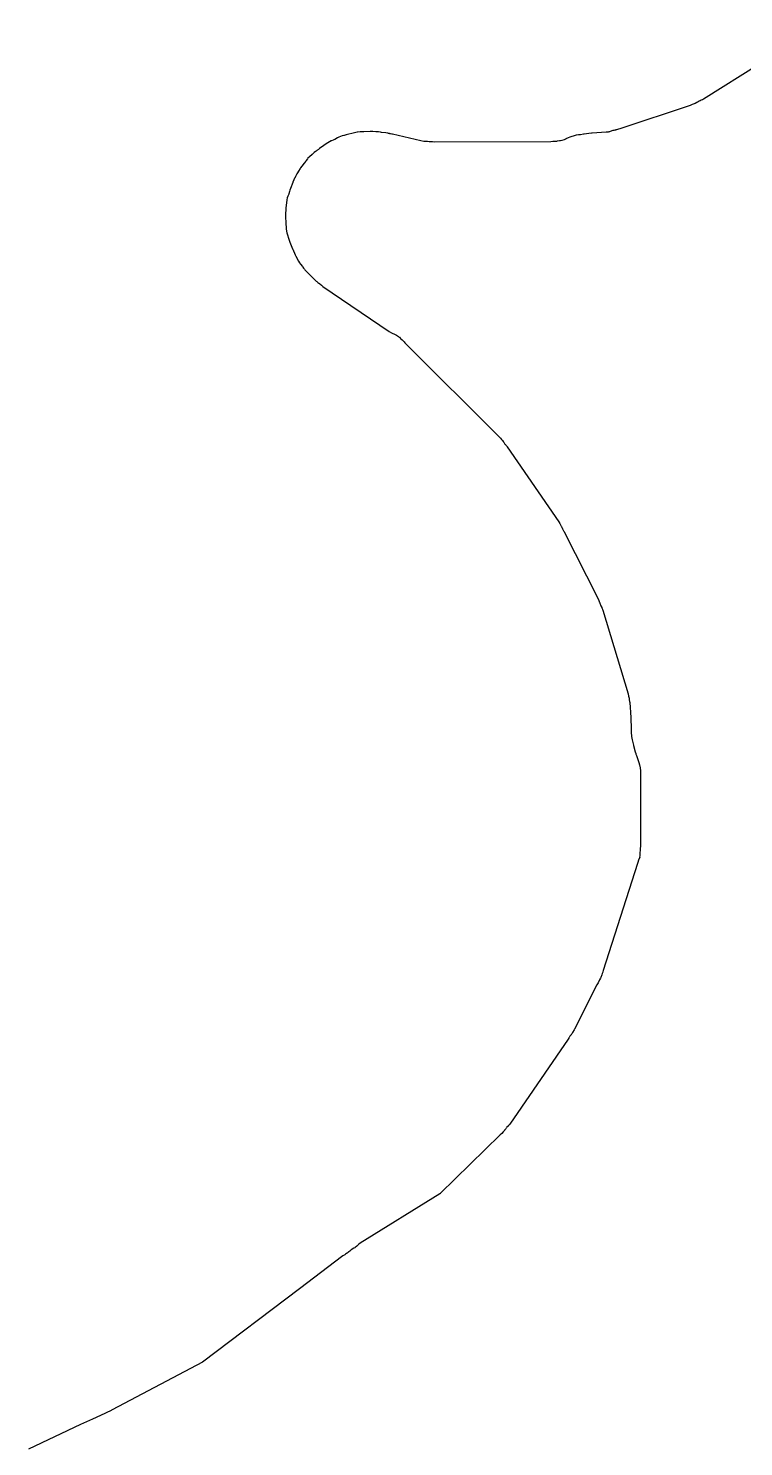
# Model space of a CAD drawing. Header units: millimetres. Extents: x 0 to 300, y 0 to 300.
# Drawn here: x 173.69 to 194.82, y 150 to 191.92 of the extents above; entities that cross this region are included whole.
import ezdxf

# ---------------------------------------------------------------- set-up
doc = ezdxf.new("R2010")
doc.units = ezdxf.units.MM
doc.layers.add('CUT', color=7, linetype='CONTINUOUS')

msp = doc.modelspace()

# ---------------------------------------------------------------- linework, layer by layer
at = {"layer": 'CUT'}
msp.add_lwpolyline([(196.96, 191.92), (193.64, 189.83), (193.61, 189.81), (193.57, 189.8), (193.54, 189.78), (193.53, 189.78), (193.51, 189.77), (193.48, 189.75), (193.44, 189.73), (193.39, 189.7), (193.3, 189.67), (193.28, 189.66), (193.24, 189.64), (191.16, 188.95), (191.12, 188.94), (191.07, 188.92), (191.06, 188.92), (191.05, 188.92), (191.04, 188.91), (191.02, 188.91), (190.99, 188.9), (190.98, 188.9), (190.97, 188.9), (190.96, 188.9), (190.93, 188.89), (190.91, 188.88), (190.88, 188.87), (190.86, 188.86), (190.84, 188.86), (190.82, 188.85), (190.76, 188.85), (190.35, 188.82), (190.33, 188.82), (190.25, 188.81), (190.11, 188.79), (190.09, 188.79), (190, 188.77), (189.97, 188.77), (189.94, 188.77), (189.87, 188.76), (189.81, 188.74), (189.72, 188.71), (189.69, 188.7), (189.64, 188.68), (189.57, 188.65), (189.56, 188.64), (189.54, 188.64), (189.52, 188.63), (189.45, 188.61), (189.41, 188.6), (189.38, 188.6), (189.31, 188.59), (189.29, 188.58), (189.28, 188.58), (189.25, 188.58), (189.18, 188.58), (189.13, 188.57), (185.68, 188.56), (185.63, 188.57), (185.56, 188.57), (185.53, 188.57), (185.48, 188.58), (185.43, 188.58), (185.39, 188.58), (185.37, 188.58), (185.28, 188.6), (184.45, 188.79), (184.43, 188.79), (184.39, 188.8), (184.38, 188.8), (184.37, 188.8), (184.36, 188.81), (184.33, 188.81), (184.31, 188.82), (184.25, 188.83), (184.12, 188.84), (184.09, 188.85), (184.03, 188.86), (183.97, 188.86), (183.96, 188.86), (183.87, 188.87), (183.79, 188.87), (183.6, 188.86), (183.56, 188.86), (183.49, 188.86), (183.41, 188.85), (183.4, 188.85), (183.32, 188.83), (183.08, 188.77), (183.02, 188.75), (183.01, 188.75), (182.96, 188.74), (182.91, 188.72), (182.86, 188.7), (182.82, 188.68), (182.74, 188.64), (182.71, 188.63), (182.69, 188.62), (182.65, 188.6), (182.64, 188.6), (182.59, 188.57), (182.54, 188.54), (182.49, 188.51), (182.42, 188.46), (182.29, 188.37), (182.26, 188.34), (182.24, 188.33), (182.23, 188.32), (182.21, 188.31), (182.19, 188.29), (182.17, 188.28), (182.13, 188.25), (182.07, 188.19), (182, 188.12), (181.95, 188.08), (181.94, 188.06), (181.9, 188.01), (181.89, 187.99), (181.84, 187.94), (181.77, 187.85), (181.73, 187.8), (181.72, 187.78), (181.7, 187.75), (181.7, 187.74), (181.69, 187.73), (181.62, 187.62), (181.59, 187.56), (181.58, 187.54), (181.58, 187.53), (181.57, 187.52), (181.57, 187.51), (181.56, 187.5), (181.55, 187.49), (181.53, 187.44), (181.5, 187.37), (181.5, 187.36), (181.43, 187.19), (181.41, 187.14), (181.4, 187.1), (181.38, 187.03), (181.38, 187.02), (181.36, 186.96), (181.34, 186.91), (181.33, 186.85), (181.3, 186.61), (181.3, 186.58), (181.29, 186.43), (181.29, 186.36), (181.3, 186.16), (181.3, 186.12), (181.31, 186.05), (181.31, 186.04), (181.31, 185.99), (181.32, 185.93), (181.33, 185.88), (181.39, 185.66), (181.41, 185.6), (181.47, 185.45), (181.49, 185.4), (181.5, 185.39), (181.57, 185.23), (181.59, 185.19), (181.67, 185.04), (181.7, 184.99), (181.73, 184.95), (181.79, 184.88), (181.8, 184.86), (181.82, 184.83), (181.85, 184.8), (181.86, 184.78), (181.9, 184.74), (182.15, 184.49), (182.19, 184.45), (182.21, 184.44), (182.24, 184.41), (182.27, 184.39), (182.29, 184.38), (182.3, 184.37), (182.35, 184.33), (182.39, 184.29), (184.35, 182.96), (184.42, 182.92), (184.46, 182.9), (184.49, 182.89), (184.53, 182.87), (184.57, 182.85), (184.62, 182.81), (184.64, 182.79), (184.65, 182.79), (184.68, 182.75), (184.73, 182.71), (184.74, 182.7), (184.79, 182.65), (184.81, 182.63), (187.64, 179.81), (187.67, 179.77), (187.7, 179.74), (187.72, 179.71), (187.73, 179.7), (187.74, 179.69), (187.74, 179.68), (187.75, 179.67), (187.76, 179.65), (187.77, 179.63), (187.79, 179.62), (187.8, 179.6), (187.81, 179.59), (187.84, 179.56), (187.84, 179.55), (189.36, 177.33), (189.39, 177.29), (189.41, 177.25), (189.43, 177.21), (189.44, 177.2), (189.45, 177.17), (189.46, 177.16), (189.47, 177.13), (189.48, 177.11), (189.5, 177.07), (189.51, 177.06), (190.51, 175.08), (190.53, 175.03), (190.54, 175.02), (190.54, 175.01), (190.55, 174.98), (190.55, 174.97), (190.56, 174.96), (190.57, 174.93), (190.6, 174.85), (190.63, 174.8), (190.63, 174.79), (190.64, 174.77), (190.65, 174.75), (190.65, 174.74), (190.66, 174.72), (191.41, 172.25), (191.42, 172.18), (191.44, 172.12), (191.44, 172.07), (191.45, 172.02), (191.45, 172.01), (191.46, 172), (191.46, 171.97), (191.46, 171.96), (191.47, 171.89), (191.47, 171.88), (191.47, 171.81), (191.48, 171.75), (191.5, 171.26), (191.5, 171.17), (191.5, 171.12), (191.51, 170.99), (191.52, 170.94), (191.53, 170.89), (191.57, 170.73), (191.57, 170.72), (191.62, 170.54), (191.64, 170.49), (191.64, 170.48), (191.64, 170.47), (191.66, 170.43), (191.71, 170.28), (191.73, 170.22), (191.74, 170.15), (191.76, 170.06), (191.77, 169.97), (191.77, 167.74), (191.76, 167.69), (191.76, 167.64), (191.76, 167.62), (191.75, 167.56), (191.75, 167.49), (191.75, 167.47), (191.74, 167.41), (191.75, 167.42), (191.72, 167.33), (191.7, 167.27), (191.69, 167.24), (190.67, 164.07), (190.66, 164.03), (190.66, 164.02), (190.65, 164), (190.64, 163.98), (190.63, 163.95), (190.62, 163.92), (190.61, 163.9), (190.6, 163.87), (190.59, 163.85), (190.56, 163.8), (190.56, 163.79), (190.55, 163.78), (190.52, 163.71), (190.5, 163.68), (190.48, 163.65), (189.82, 162.34), (189.81, 162.32), (189.77, 162.24), (189.76, 162.21), (189.74, 162.19), (189.73, 162.18), (189.73, 162.17), (189.69, 162.13), (189.67, 162.09), (189.66, 162.08), (189.66, 162.07), (189.64, 162.04), (187.91, 159.53), (187.89, 159.51), (187.87, 159.49), (187.87, 159.48), (187.86, 159.47), (187.83, 159.44), (187.82, 159.42), (187.81, 159.41), (187.8, 159.39), (187.78, 159.37), (187.76, 159.35), (187.76, 159.34), (187.74, 159.32), (187.72, 159.3), (187.68, 159.26), (187.63, 159.22), (185.86, 157.48), (185.86, 157.47), (185.85, 157.47), (183.49, 156.01), (183.44, 155.97), (183.39, 155.93), (183.34, 155.89), (183.33, 155.88), (183.31, 155.87), (183.23, 155.82), (183.21, 155.8), (183.19, 155.78), (183.18, 155.78), (183.17, 155.77), (183.16, 155.76), (183.15, 155.76), (183.14, 155.75), (183.13, 155.74), (183.13, 155.73), (183.12, 155.73), (183.11, 155.72), (183.1, 155.72), (183.09, 155.71), (183.08, 155.71), (183.06, 155.7), (183.06, 155.69), (183.04, 155.67), (183, 155.65), (182.98, 155.64), (181.7, 154.66), (178.83, 152.5), (176.17, 151.09), (176.15, 151.08), (176.14, 151.07), (175.82, 150.92), (175.58, 150.81), (175.23, 150.65), (173.69, 149.93)], dxfattribs=at)

doc.saveas('drawing.dxf')
